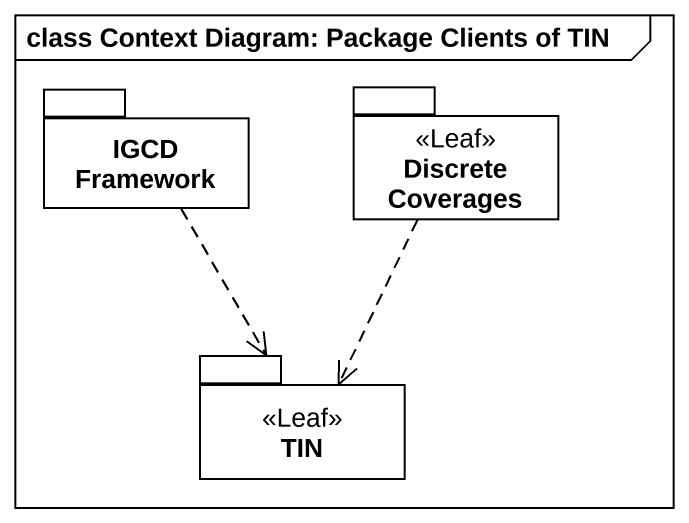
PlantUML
@startuml
mainframe class Context Diagram: Package Clients of TIN
package "IGCD Framework" as IGCD_Framework {
}
package "Discrete Coverages" as Discrete_Coverages <<Leaf>> {
}
package TIN <<Leaf>> {
}
IGCD_Framework ..> TIN
Discrete_Coverages ..> TIN
Discrete_Coverages ..> TIN
@enduml
